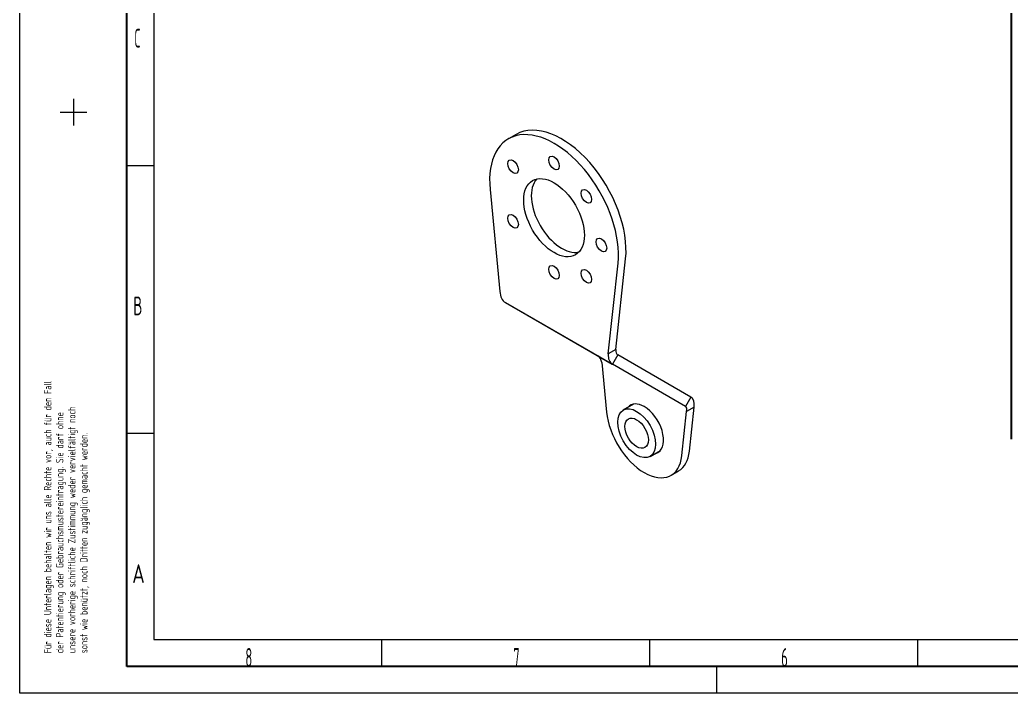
# Model space of a CAD drawing. Header units: millimetres. Extents: x 0 to 420, y 0 to 297.
# Drawn here: x 0 to 185, y 0 to 125.8 of the extents above; entities that cross this region are included whole.
import ezdxf
from ezdxf.lldxf.tags import DXFTag

# ---------------------------------------------------------------- set-up
doc = ezdxf.new("R2010")
doc.units = ezdxf.units.MM
for name, color, linetype, true_color in [('1', 7, 'Continuous', 0xffffff), ('101', 7, 'Continuous', 0xffffff), ('102', 7, 'Continuous', 0xffffff)]:
    doc.layers.add(name, color=color, linetype=linetype, true_color=true_color)
doc.styles.add('iso-1', font='isocp.shx')
tags = doc.linetypes.add('DASHED', pattern=[25.72, 12.86, -12.86]).pattern_tags.tags
tags[6:7] = [DXFTag(74, 4), DXFTag(75, 0), DXFTag(340, '0'), DXFTag(46, 0.0), DXFTag(50, 0.0), DXFTag(44, 0.0), DXFTag(45, 0.0)]
tags[4:5] = [DXFTag(74, 4), DXFTag(75, 0), DXFTag(340, '0'), DXFTag(46, 0.0), DXFTag(50, 0.0), DXFTag(44, 0.0), DXFTag(45, 0.0)]

msp = doc.modelspace()

# ---------------------------------------------------------------- linework, layer by layer
at = {"layer": '1', "color": 4, "linetype": 'Continuous', "lineweight": 18}
for p, q in [((0, 0), (0, 297)), ((130, 5), (130, 0)), ((420, 0), (0, 0))]:
    msp.add_line(p, q, dxfattribs=at)
at = {"layer": '1', "color": 4, "linetype": 'Continuous', "lineweight": 25}
for p, q in [((20, 5), (20, 292)), ((185, 287.01), (185, 47.41)), ((415, 5), (20, 5))]:
    msp.add_line(p, q, dxfattribs=at)
at = {"layer": '1', "color": 1, "linetype": 'Continuous', "lineweight": 13}
for p, q in [((25, 287), (25, 10)), ((25, 98.5), (20, 98.5)), ((25, 48.5), (20, 48.5)), ((25, 10), (410, 10)), ((67.5, 10), (67.5, 5)), ((117.5, 10), (117.5, 5)), ((167.5, 10), (167.5, 5))]:
    msp.add_line(p, q, dxfattribs=at)
at = {"layer": '1', "color": 4, "linetype": 'DASHED', "lineweight": 18}
for p, q in [((10, 111), (10, 106)), ((7.5, 108.5), (12.5, 108.5))]:
    msp.add_line(p, q, dxfattribs=at)
at = {"layer": '1', "color": 7, "linetype": 'Continuous', "lineweight": 18}
for p, q in [((92.61, 104.34), (91.19, 103.52)), ((87.75, 94.08), (89.58, 75.04)), ((109.81, 63.36), (111.63, 80.29)), ((111.22, 64.18), (113.05, 81.11)), ((90.63, 72.94), (110.58, 61.43)), ((111.22, 64.18), (109.81, 63.36)), ((111.58, 63.16), (110.58, 61.43)), ((125.2, 55.3), (111.58, 63.16)), ((108.61, 61.75), (109.5, 52.47)), ((124.2, 53.56), (110.58, 61.43)), ((125.2, 55.3), (124.2, 53.56)), ((123.55, 44.36), (124.44, 52.61)), ((125.85, 53.43), (124.44, 52.61)), ((124.96, 45.18), (125.85, 53.43)), ((121.52, 40.7), (122.94, 41.52))]:
    msp.add_line(p, q, dxfattribs=at)
at = {"layer": '1', "color": 6, "linetype": 'Continuous', "lineweight": 13}
msp.add_line((90.61, 72.95), (110.57, 61.43), dxfattribs=at)
at = {"layer": '1', "color": 7, "linetype": 'Continuous', "lineweight": 18}
for centre, major_axis, ratio, start_param, end_param in [((101.11, 89.62), (8.5, -14.72), 0.57735, 0.668855, 3.141545), ((99.69, 88.8), (8.5, -14.72), 0.57735, 0.668855, 4.043534), ((101.11, 89.62), (4, -6.93), 0.57735, 3.319387, 6.105391), ((92.69, 76.84), (1.97, 3.94), 0.612883, 2.319973, 3.105371), ((106.91, 60.77), (0.7, 2.33), 0.681239, 5.337535, 6.122933), ((112.92, 65.15), (2.4, 3.69), 0.539447, 2.384261, 3.169659), ((112.92, 65.15), (1.39, 1.97), 0.506637, 2.40233, 3.187728), ((116.52, 49.36), (2.55, -4.42), 0.57735, 2.356194, 3.340004), ((122.74, 51.63), (2.54, 3.61), 0.506637, 5.543923, 6.329321), ((116.52, 49.36), (5, -8.66), 0.57735, 4.043534, 6.952041), ((116.52, 49.36), (2.55, -4.42), 0.57735, 0, 2.356194), ((122.74, 51.63), (1.52, 1.89), 0.444873, 5.566737, 6.352135), ((116.52, 49.36), (2.55, -4.42), 0.57735, 6.084774, 6.283185), ((117.94, 50.18), (5, -8.66), 0.57735, 6.283175, 6.952041)]:
    msp.add_ellipse(centre, major_axis=major_axis, ratio=ratio, start_param=start_param, end_param=end_param, dxfattribs=at)
for centre, major_axis in [((99.69, 99.01), (-0.7, 1.21)), ((92.04, 98.32), (-0.7, 1.21)), ((99.69, 88.8), (4, -6.93)), ((105.72, 92.78), (-0.7, 1.21)), ((92.04, 88.12), (-0.7, 1.21)), ((108.53, 83.7), (-0.7, 1.21)), ((99.69, 78.59), (-0.7, 1.21)), ((105.72, 77.85), (-0.7, 1.21))]:
    msp.add_ellipse(centre, major_axis=major_axis, ratio=0.57735, dxfattribs=at)
at = {"layer": '101', "color": 7, "linetype": 'Continuous', "lineweight": 18}
for p, q in [((92.61, 104.34), (91.19, 103.52)), ((87.75, 94.08), (89.58, 75.04)), ((109.81, 63.36), (111.63, 80.29)), ((111.22, 64.18), (113.05, 81.11)), ((90.63, 72.94), (110.58, 61.43)), ((111.22, 64.18), (109.81, 63.36)), ((111.58, 63.16), (110.58, 61.43)), ((125.2, 55.3), (111.58, 63.16)), ((108.61, 61.75), (109.5, 52.47)), ((124.2, 53.56), (110.58, 61.43)), ((125.2, 55.3), (124.2, 53.56)), ((123.55, 44.36), (124.44, 52.61)), ((125.85, 53.43), (124.44, 52.61)), ((124.96, 45.18), (125.85, 53.43)), ((121.52, 40.7), (122.94, 41.52))]:
    msp.add_line(p, q, dxfattribs=at)
at = {"layer": '101', "color": 6, "linetype": 'Continuous', "lineweight": 13}
msp.add_line((90.61, 72.95), (110.57, 61.43), dxfattribs=at)
at = {"layer": '101', "color": 7, "linetype": 'Continuous', "lineweight": 18}
for centre, major_axis, ratio, start_param, end_param in [((101.11, 89.62), (8.5, -14.72), 0.57735, 0.668855, 3.141545), ((99.69, 88.8), (8.5, -14.72), 0.57735, 0.668855, 4.043534), ((101.11, 89.62), (4, -6.93), 0.57735, 3.319387, 6.105391), ((92.69, 76.84), (1.97, 3.94), 0.612883, 2.319973, 3.105371), ((106.91, 60.77), (0.7, 2.33), 0.681239, 5.337535, 6.122933), ((112.92, 65.15), (2.4, 3.69), 0.539447, 2.384261, 3.169659), ((112.92, 65.15), (1.39, 1.97), 0.506637, 2.40233, 3.187728), ((116.52, 49.36), (2.55, -4.42), 0.57735, 2.356194, 3.340004), ((122.74, 51.63), (2.54, 3.61), 0.506637, 5.543923, 6.329321), ((116.52, 49.36), (5, -8.66), 0.57735, 4.043534, 6.952041), ((116.52, 49.36), (2.55, -4.42), 0.57735, 0, 2.356194), ((122.74, 51.63), (1.52, 1.89), 0.444873, 5.566737, 6.352135), ((116.52, 49.36), (2.55, -4.42), 0.57735, 6.084774, 6.283185), ((117.94, 50.18), (5, -8.66), 0.57735, 6.283175, 6.952041)]:
    msp.add_ellipse(centre, major_axis=major_axis, ratio=ratio, start_param=start_param, end_param=end_param, dxfattribs=at)
for centre, major_axis in [((99.69, 99.01), (-0.7, 1.21)), ((92.04, 98.32), (-0.7, 1.21)), ((99.69, 88.8), (4, -6.93)), ((105.72, 92.78), (-0.7, 1.21)), ((92.04, 88.12), (-0.7, 1.21)), ((108.53, 83.7), (-0.7, 1.21)), ((99.69, 78.59), (-0.7, 1.21)), ((105.72, 77.85), (-0.7, 1.21))]:
    msp.add_ellipse(centre, major_axis=major_axis, ratio=0.57735, dxfattribs=at)
at = {"layer": '102', "color": 7, "linetype": 'Continuous', "lineweight": 18}
for p, q in [((114.53, 53.98), (112.61, 52.88)), ((117.61, 44.22), (119.53, 45.32))]:
    msp.add_line(p, q, dxfattribs=at)
for major_axis in [(-2.5, 4.33), (1.55, -2.68)]:
    msp.add_ellipse((115.11, 48.55), major_axis=major_axis, ratio=0.57735, dxfattribs=at)

# ---------------------------------------------------------------- texts
at = {"layer": '1', "color": 1, "linetype": 'Continuous', "lineweight": 13, "char_height": 3.5, "attachment_point": 7, "line_spacing_factor": 0.963855, "style": 'iso-1'}
for s, insert in [('\\W0.5104;C', (21.37, 120.57)), ('\\W0.6380;B', (21.17, 70.57)), ('\\W0.8300;A', (20.97, 20.57)), ('\\W0.5404;8', (42.09, 4.93)), ('\\W0.5404;7', (92.09, 4.93)), ('\\W0.5404;6', (142.09, 4.93))]:
    msp.add_mtext(s, dxfattribs=dict(at, insert=insert))
at = {"layer": '1', "color": 1, "linetype": 'Continuous', "lineweight": 13, "insert": (13.06, 7.46), "char_height": 1.4, "attachment_point": 7, "rotation": 90, "line_spacing_factor": 0.963855, "style": 'iso-1'}
msp.add_mtext('\\W0.8424;Für diese Unterlagen behalten wir uns alle Rechte vor, auch für den Fall\\Pder Patentierung oder Gebrauchsmustereintragung. Sie darf ohne\\Punsere vorherige schriftliche Zustimmung weder vervielfältigt noch\\Psonst wie benützt, noch Dritten zugänglich gemacht werden.', dxfattribs=at)

doc.saveas('drawing.dxf')
